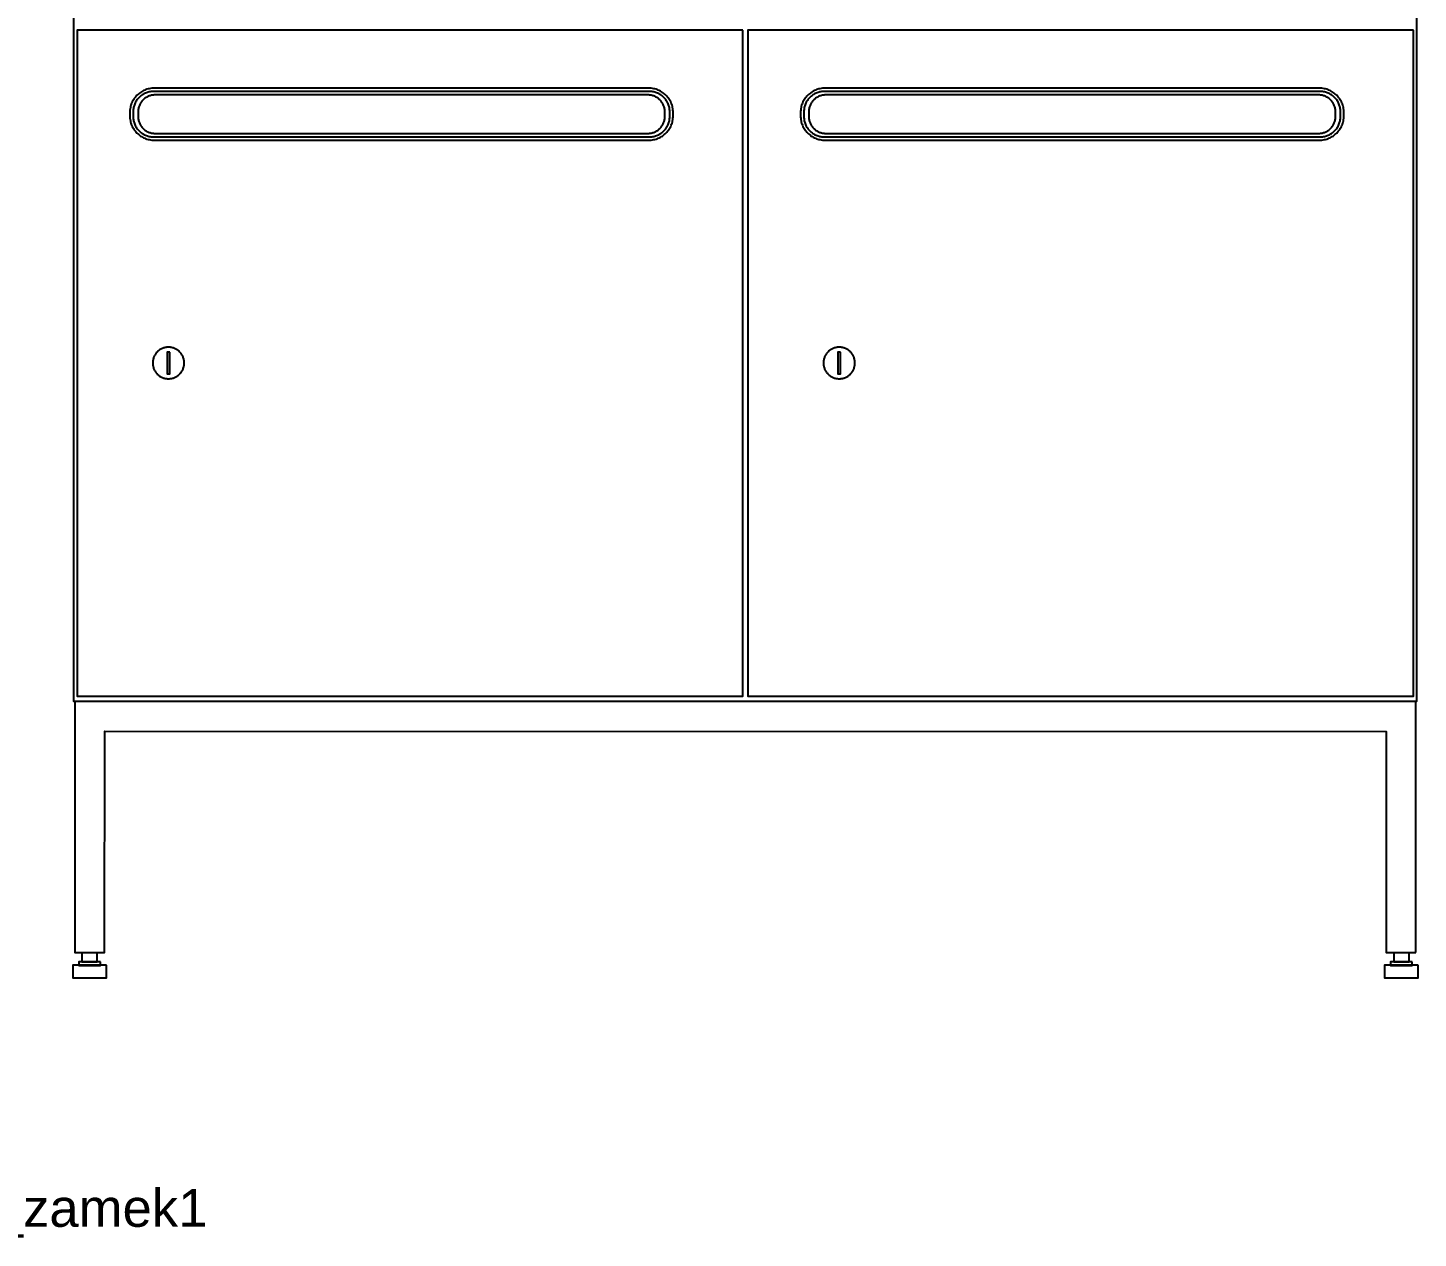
# Model space of a CAD drawing. Header units: millimetres. Extents: x 1075 to 13200, y 678 to 7235.
# Drawn here: x 6367 to 7196, y 867 to 1589 of the extents above; entities that cross this region are included whole.
import ezdxf

# ---------------------------------------------------------------- set-up
doc = ezdxf.new("R2010")
doc.units = ezdxf.units.MM
doc.styles.add('Arial', font='arial.ttf')

msp = doc.modelspace()

# ---------------------------------------------------------------- linework, layer by layer
at = {"color": 0}
for points in [[(7195.13, 2787.76, 0), (6394.13, 2787.76, 0), (6394.13, 1187.76, 0), (7195.13, 1187.76, 0)], [(6793.13, 1587.76, 0), (6396.13, 1587.76, 0), (6396.13, 1190.76, 0), (6793.13, 1190.76, 0)], [(7193.13, 1587.76, 0), (6796.13, 1587.76, 0), (6796.13, 1190.76, 0), (7193.13, 1190.76, 0)], [(6751.63, 1538.74, 0), (6751.61, 1539.49, 0), (6751.56, 1540.23, 0), (6751.47, 1540.95, 0), (6751.34, 1541.67, 0), (6751.17, 1542.37, 0), (6750.98, 1543.06, 0), (6750.75, 1543.73, 0), (6750.49, 1544.39, 0), (6750.2, 1545.03, 0), (6749.88, 1545.66, 0), (6749.53, 1546.27, 0), (6749.15, 1546.86, 0), (6748.75, 1547.43, 0), (6748.31, 1547.97, 0), (6747.86, 1548.5, 0), (6747.38, 1549.01, 0), (6746.87, 1549.49, 0), (6746.35, 1549.94, 0), (6745.8, 1550.37, 0), (6745.23, 1550.78, 0), (6744.64, 1551.16, 0), (6744.03, 1551.51, 0), (6743.4, 1551.83, 0), (6742.76, 1552.12, 0), (6742.1, 1552.38, 0), (6741.43, 1552.61, 0), (6740.74, 1552.8, 0), (6740.04, 1552.97, 0), (6739.32, 1553.09, 0), (6738.6, 1553.19, 0), (6737.86, 1553.24, 0), (6737.11, 1553.26, 0), (6442.15, 1553.26, 0), (6441.41, 1553.24, 0), (6440.67, 1553.19, 0), (6439.94, 1553.09, 0), (6439.23, 1552.97, 0), (6438.53, 1552.8, 0), (6437.84, 1552.61, 0), (6437.16, 1552.38, 0), (6436.5, 1552.12, 0), (6435.86, 1551.83, 0), (6435.23, 1551.51, 0), (6434.63, 1551.16, 0), (6434.04, 1550.78, 0), (6433.47, 1550.37, 0), (6432.92, 1549.94, 0), (6432.39, 1549.49, 0), (6431.89, 1549.01, 0), (6431.41, 1548.5, 0), (6430.95, 1547.97, 0), (6430.52, 1547.43, 0), (6430.11, 1546.86, 0), (6429.74, 1546.27, 0), (6429.39, 1545.66, 0), (6429.07, 1545.03, 0), (6428.77, 1544.39, 0), (6428.51, 1543.73, 0), (6428.29, 1543.06, 0), (6428.09, 1542.37, 0), (6427.93, 1541.67, 0), (6427.8, 1540.95, 0), (6427.71, 1540.23, 0), (6427.65, 1539.49, 0), (6427.63, 1538.74, 0), (6427.63, 1536.78, 0), (6427.65, 1536.04, 0), (6427.71, 1535.3, 0), (6427.8, 1534.57, 0), (6427.93, 1533.86, 0), (6428.09, 1533.16, 0), (6428.29, 1532.47, 0), (6428.51, 1531.79, 0), (6428.77, 1531.13, 0), (6429.07, 1530.49, 0), (6429.39, 1529.86, 0), (6429.74, 1529.26, 0), (6430.11, 1528.67, 0), (6430.52, 1528.1, 0), (6430.95, 1527.55, 0), (6431.41, 1527.02, 0), (6431.89, 1526.52, 0), (6432.39, 1526.04, 0), (6432.92, 1525.58, 0), (6433.47, 1525.15, 0), (6434.04, 1524.74, 0), (6434.63, 1524.37, 0), (6435.23, 1524.02, 0), (6435.86, 1523.69, 0), (6436.5, 1523.4, 0), (6437.16, 1523.14, 0), (6437.84, 1522.92, 0), (6438.53, 1522.72, 0), (6439.23, 1522.56, 0), (6439.94, 1522.43, 0), (6440.67, 1522.34, 0), (6441.41, 1522.28, 0), (6442.15, 1522.26, 0), (6737.11, 1522.26, 0), (6737.86, 1522.28, 0), (6738.6, 1522.34, 0), (6739.32, 1522.43, 0), (6740.04, 1522.56, 0), (6740.74, 1522.72, 0), (6741.43, 1522.92, 0), (6742.1, 1523.14, 0), (6742.76, 1523.4, 0), (6743.4, 1523.69, 0), (6744.03, 1524.02, 0), (6744.64, 1524.37, 0), (6745.23, 1524.74, 0), (6745.8, 1525.15, 0), (6746.35, 1525.58, 0), (6746.87, 1526.04, 0), (6747.38, 1526.52, 0), (6747.86, 1527.02, 0), (6748.31, 1527.55, 0), (6748.75, 1528.1, 0), (6749.15, 1528.67, 0), (6749.53, 1529.26, 0), (6749.88, 1529.86, 0), (6750.2, 1530.49, 0), (6750.49, 1531.13, 0), (6750.75, 1531.79, 0), (6750.98, 1532.47, 0), (6751.17, 1533.16, 0), (6751.34, 1533.86, 0), (6751.47, 1534.57, 0), (6751.56, 1535.3, 0), (6751.61, 1536.04, 0), (6751.63, 1536.78, 0)], [(6749.63, 1539.26, 0), (6749.62, 1539.88, 0), (6749.57, 1540.49, 0), (6749.49, 1541.09, 0), (6749.39, 1541.68, 0), (6749.25, 1542.26, 0), (6749.09, 1542.83, 0), (6748.9, 1543.39, 0), (6748.69, 1543.93, 0), (6748.45, 1544.46, 0), (6748.18, 1544.98, 0), (6747.89, 1545.48, 0), (6747.58, 1545.97, 0), (6747.25, 1546.44, 0), (6746.89, 1546.89, 0), (6746.51, 1547.33, 0), (6746.12, 1547.74, 0), (6745.7, 1548.14, 0), (6745.26, 1548.52, 0), (6744.81, 1548.88, 0), (6744.34, 1549.21, 0), (6743.85, 1549.52, 0), (6743.35, 1549.81, 0), (6742.83, 1550.08, 0), (6742.3, 1550.32, 0), (6741.76, 1550.53, 0), (6741.2, 1550.72, 0), (6740.63, 1550.88, 0), (6740.05, 1551.02, 0), (6739.46, 1551.12, 0), (6738.86, 1551.2, 0), (6738.25, 1551.25, 0), (6737.63, 1551.26, 0), (6441.63, 1551.26, 0), (6441.02, 1551.25, 0), (6440.41, 1551.2, 0), (6439.81, 1551.12, 0), (6439.22, 1551.02, 0), (6438.64, 1550.88, 0), (6438.07, 1550.72, 0), (6437.51, 1550.53, 0), (6436.96, 1550.32, 0), (6436.43, 1550.08, 0), (6435.92, 1549.81, 0), (6435.41, 1549.52, 0), (6434.93, 1549.21, 0), (6434.46, 1548.88, 0), (6434, 1548.52, 0), (6433.57, 1548.14, 0), (6433.15, 1547.74, 0), (6432.75, 1547.33, 0), (6432.37, 1546.89, 0), (6432.02, 1546.44, 0), (6431.68, 1545.97, 0), (6431.37, 1545.48, 0), (6431.08, 1544.98, 0), (6430.82, 1544.46, 0), (6430.58, 1543.93, 0), (6430.36, 1543.39, 0), (6430.17, 1542.83, 0), (6430.01, 1542.26, 0), (6429.88, 1541.68, 0), (6429.77, 1541.09, 0), (6429.69, 1540.49, 0), (6429.65, 1539.88, 0), (6429.63, 1539.26, 0), (6429.63, 1536.26, 0), (6429.65, 1535.64, 0), (6429.69, 1535.04, 0), (6429.77, 1534.44, 0), (6429.88, 1533.84, 0), (6430.01, 1533.26, 0), (6430.17, 1532.7, 0), (6430.36, 1532.14, 0), (6430.58, 1531.59, 0), (6430.82, 1531.06, 0), (6431.08, 1530.54, 0), (6431.37, 1530.04, 0), (6431.68, 1529.56, 0), (6432.02, 1529.08, 0), (6432.37, 1528.63, 0), (6432.75, 1528.2, 0), (6433.15, 1527.78, 0), (6433.57, 1527.38, 0), (6434, 1527, 0), (6434.46, 1526.65, 0), (6434.93, 1526.31, 0), (6435.41, 1526, 0), (6435.92, 1525.71, 0), (6436.43, 1525.45, 0), (6436.96, 1525.21, 0), (6437.51, 1524.99, 0), (6438.07, 1524.8, 0), (6438.64, 1524.64, 0), (6439.22, 1524.51, 0), (6439.81, 1524.4, 0), (6440.41, 1524.32, 0), (6441.02, 1524.28, 0), (6441.63, 1524.26, 0), (6737.63, 1524.26, 0), (6738.25, 1524.28, 0), (6738.86, 1524.32, 0), (6739.46, 1524.4, 0), (6740.05, 1524.51, 0), (6740.63, 1524.64, 0), (6741.2, 1524.8, 0), (6741.76, 1524.99, 0), (6742.3, 1525.21, 0), (6742.83, 1525.45, 0), (6743.35, 1525.71, 0), (6743.85, 1526, 0), (6744.34, 1526.31, 0), (6744.81, 1526.65, 0), (6745.26, 1527, 0), (6745.7, 1527.38, 0), (6746.12, 1527.78, 0), (6746.51, 1528.2, 0), (6746.89, 1528.63, 0), (6747.25, 1529.08, 0), (6747.58, 1529.56, 0), (6747.89, 1530.04, 0), (6748.18, 1530.54, 0), (6748.45, 1531.06, 0), (6748.69, 1531.59, 0), (6748.9, 1532.14, 0), (6749.09, 1532.7, 0), (6749.25, 1533.26, 0), (6749.39, 1533.84, 0), (6749.49, 1534.44, 0), (6749.57, 1535.04, 0), (6749.62, 1535.64, 0), (6749.63, 1536.26, 0)], [(7151.63, 1538.74, 0), (7151.61, 1539.49, 0), (7151.56, 1540.23, 0), (7151.47, 1540.95, 0), (7151.34, 1541.67, 0), (7151.17, 1542.37, 0), (7150.98, 1543.06, 0), (7150.75, 1543.73, 0), (7150.49, 1544.39, 0), (7150.2, 1545.03, 0), (7149.88, 1545.66, 0), (7149.53, 1546.27, 0), (7149.15, 1546.86, 0), (7148.75, 1547.43, 0), (7148.31, 1547.97, 0), (7147.86, 1548.5, 0), (7147.38, 1549.01, 0), (7146.87, 1549.49, 0), (7146.35, 1549.94, 0), (7145.8, 1550.37, 0), (7145.23, 1550.78, 0), (7144.64, 1551.16, 0), (7144.03, 1551.51, 0), (7143.4, 1551.83, 0), (7142.76, 1552.12, 0), (7142.1, 1552.38, 0), (7141.43, 1552.61, 0), (7140.74, 1552.8, 0), (7140.04, 1552.97, 0), (7139.32, 1553.09, 0), (7138.6, 1553.19, 0), (7137.86, 1553.24, 0), (7137.11, 1553.26, 0), (6842.15, 1553.26, 0), (6841.41, 1553.24, 0), (6840.67, 1553.19, 0), (6839.94, 1553.09, 0), (6839.23, 1552.97, 0), (6838.53, 1552.8, 0), (6837.84, 1552.61, 0), (6837.16, 1552.38, 0), (6836.5, 1552.12, 0), (6835.86, 1551.83, 0), (6835.23, 1551.51, 0), (6834.63, 1551.16, 0), (6834.04, 1550.78, 0), (6833.47, 1550.37, 0), (6832.92, 1549.94, 0), (6832.39, 1549.49, 0), (6831.89, 1549.01, 0), (6831.41, 1548.5, 0), (6830.95, 1547.97, 0), (6830.52, 1547.43, 0), (6830.11, 1546.86, 0), (6829.74, 1546.27, 0), (6829.39, 1545.66, 0), (6829.07, 1545.03, 0), (6828.77, 1544.39, 0), (6828.51, 1543.73, 0), (6828.29, 1543.06, 0), (6828.09, 1542.37, 0), (6827.93, 1541.67, 0), (6827.8, 1540.95, 0), (6827.71, 1540.23, 0), (6827.65, 1539.49, 0), (6827.63, 1538.74, 0), (6827.63, 1536.78, 0), (6827.65, 1536.04, 0), (6827.71, 1535.3, 0), (6827.8, 1534.57, 0), (6827.93, 1533.86, 0), (6828.09, 1533.16, 0), (6828.29, 1532.47, 0), (6828.51, 1531.79, 0), (6828.77, 1531.13, 0), (6829.07, 1530.49, 0), (6829.39, 1529.86, 0), (6829.74, 1529.26, 0), (6830.11, 1528.67, 0), (6830.52, 1528.1, 0), (6830.95, 1527.55, 0), (6831.41, 1527.02, 0), (6831.89, 1526.52, 0), (6832.39, 1526.04, 0), (6832.92, 1525.58, 0), (6833.47, 1525.15, 0), (6834.04, 1524.74, 0), (6834.63, 1524.37, 0), (6835.23, 1524.02, 0), (6835.86, 1523.69, 0), (6836.5, 1523.4, 0), (6837.16, 1523.14, 0), (6837.84, 1522.92, 0), (6838.53, 1522.72, 0), (6839.23, 1522.56, 0), (6839.94, 1522.43, 0), (6840.67, 1522.34, 0), (6841.41, 1522.28, 0), (6842.15, 1522.26, 0), (7137.11, 1522.26, 0), (7137.86, 1522.28, 0), (7138.6, 1522.34, 0), (7139.32, 1522.43, 0), (7140.04, 1522.56, 0), (7140.74, 1522.72, 0), (7141.43, 1522.92, 0), (7142.1, 1523.14, 0), (7142.76, 1523.4, 0), (7143.4, 1523.69, 0), (7144.03, 1524.02, 0), (7144.64, 1524.37, 0), (7145.23, 1524.74, 0), (7145.8, 1525.15, 0), (7146.35, 1525.58, 0), (7146.87, 1526.04, 0), (7147.38, 1526.52, 0), (7147.86, 1527.02, 0), (7148.31, 1527.55, 0), (7148.75, 1528.1, 0), (7149.15, 1528.67, 0), (7149.53, 1529.26, 0), (7149.88, 1529.86, 0), (7150.2, 1530.49, 0), (7150.49, 1531.13, 0), (7150.75, 1531.79, 0), (7150.98, 1532.47, 0), (7151.17, 1533.16, 0), (7151.34, 1533.86, 0), (7151.47, 1534.57, 0), (7151.56, 1535.3, 0), (7151.61, 1536.04, 0), (7151.63, 1536.78, 0)], [(7149.63, 1539.26, 0), (7149.62, 1539.88, 0), (7149.57, 1540.49, 0), (7149.49, 1541.09, 0), (7149.39, 1541.68, 0), (7149.25, 1542.26, 0), (7149.09, 1542.83, 0), (7148.9, 1543.39, 0), (7148.69, 1543.93, 0), (7148.45, 1544.46, 0), (7148.18, 1544.98, 0), (7147.89, 1545.48, 0), (7147.58, 1545.97, 0), (7147.25, 1546.44, 0), (7146.89, 1546.89, 0), (7146.51, 1547.33, 0), (7146.12, 1547.74, 0), (7145.7, 1548.14, 0), (7145.26, 1548.52, 0), (7144.81, 1548.88, 0), (7144.34, 1549.21, 0), (7143.85, 1549.52, 0), (7143.35, 1549.81, 0), (7142.83, 1550.08, 0), (7142.3, 1550.32, 0), (7141.76, 1550.53, 0), (7141.2, 1550.72, 0), (7140.63, 1550.88, 0), (7140.05, 1551.02, 0), (7139.46, 1551.12, 0), (7138.86, 1551.2, 0), (7138.25, 1551.25, 0), (7137.63, 1551.26, 0), (6841.63, 1551.26, 0), (6841.02, 1551.25, 0), (6840.41, 1551.2, 0), (6839.81, 1551.12, 0), (6839.22, 1551.02, 0), (6838.64, 1550.88, 0), (6838.07, 1550.72, 0), (6837.51, 1550.53, 0), (6836.96, 1550.32, 0), (6836.43, 1550.08, 0), (6835.92, 1549.81, 0), (6835.41, 1549.52, 0), (6834.93, 1549.21, 0), (6834.46, 1548.88, 0), (6834, 1548.52, 0), (6833.57, 1548.14, 0), (6833.15, 1547.74, 0), (6832.75, 1547.33, 0), (6832.37, 1546.89, 0), (6832.02, 1546.44, 0), (6831.68, 1545.97, 0), (6831.37, 1545.48, 0), (6831.08, 1544.98, 0), (6830.82, 1544.46, 0), (6830.58, 1543.93, 0), (6830.36, 1543.39, 0), (6830.17, 1542.83, 0), (6830.01, 1542.26, 0), (6829.88, 1541.68, 0), (6829.77, 1541.09, 0), (6829.69, 1540.49, 0), (6829.65, 1539.88, 0), (6829.63, 1539.26, 0), (6829.63, 1536.26, 0), (6829.65, 1535.64, 0), (6829.69, 1535.04, 0), (6829.77, 1534.44, 0), (6829.88, 1533.84, 0), (6830.01, 1533.26, 0), (6830.17, 1532.7, 0), (6830.36, 1532.14, 0), (6830.58, 1531.59, 0), (6830.82, 1531.06, 0), (6831.08, 1530.54, 0), (6831.37, 1530.04, 0), (6831.68, 1529.56, 0), (6832.02, 1529.08, 0), (6832.37, 1528.63, 0), (6832.75, 1528.2, 0), (6833.15, 1527.78, 0), (6833.57, 1527.38, 0), (6834, 1527, 0), (6834.46, 1526.65, 0), (6834.93, 1526.31, 0), (6835.41, 1526, 0), (6835.92, 1525.71, 0), (6836.43, 1525.45, 0), (6836.96, 1525.21, 0), (6837.51, 1524.99, 0), (6838.07, 1524.8, 0), (6838.64, 1524.64, 0), (6839.22, 1524.51, 0), (6839.81, 1524.4, 0), (6840.41, 1524.32, 0), (6841.02, 1524.28, 0), (6841.63, 1524.26, 0), (7137.63, 1524.26, 0), (7138.25, 1524.28, 0), (7138.86, 1524.32, 0), (7139.46, 1524.4, 0), (7140.05, 1524.51, 0), (7140.63, 1524.64, 0), (7141.2, 1524.8, 0), (7141.76, 1524.99, 0), (7142.3, 1525.21, 0), (7142.83, 1525.45, 0), (7143.35, 1525.71, 0), (7143.85, 1526, 0), (7144.34, 1526.31, 0), (7144.81, 1526.65, 0), (7145.26, 1527, 0), (7145.7, 1527.38, 0), (7146.12, 1527.78, 0), (7146.51, 1528.2, 0), (7146.89, 1528.63, 0), (7147.25, 1529.08, 0), (7147.58, 1529.56, 0), (7147.89, 1530.04, 0), (7148.18, 1530.54, 0), (7148.45, 1531.06, 0), (7148.69, 1531.59, 0), (7148.9, 1532.14, 0), (7149.09, 1532.7, 0), (7149.25, 1533.26, 0), (7149.39, 1533.84, 0), (7149.49, 1534.44, 0), (7149.57, 1535.04, 0), (7149.62, 1535.64, 0), (7149.63, 1536.26, 0)], [(6746.74, 1539.07, 0), (6746.73, 1539.59, 0), (6746.69, 1540.11, 0), (6746.62, 1540.61, 0), (6746.53, 1541.11, 0), (6746.42, 1541.61, 0), (6746.28, 1542.09, 0), (6746.12, 1542.56, 0), (6745.94, 1543.02, 0), (6745.74, 1543.47, 0), (6745.51, 1543.91, 0), (6745.27, 1544.34, 0), (6745, 1544.75, 0), (6744.72, 1545.15, 0), (6744.42, 1545.53, 0), (6744.1, 1545.9, 0), (6743.76, 1546.25, 0), (6743.41, 1546.59, 0), (6743.04, 1546.91, 0), (6742.66, 1547.21, 0), (6742.26, 1547.49, 0), (6741.85, 1547.76, 0), (6741.42, 1548, 0), (6740.98, 1548.23, 0), (6740.53, 1548.43, 0), (6740.07, 1548.61, 0), (6739.6, 1548.77, 0), (6739.12, 1548.91, 0), (6738.62, 1549.03, 0), (6738.12, 1549.11, 0), (6737.62, 1549.18, 0), (6737.1, 1549.22, 0), (6736.58, 1549.23, 0), (6442.69, 1549.23, 0), (6442.17, 1549.22, 0), (6441.65, 1549.18, 0), (6441.14, 1549.11, 0), (6440.64, 1549.03, 0), (6440.15, 1548.91, 0), (6439.67, 1548.77, 0), (6439.2, 1548.61, 0), (6438.73, 1548.43, 0), (6438.28, 1548.23, 0), (6437.85, 1548, 0), (6437.42, 1547.76, 0), (6437.01, 1547.49, 0), (6436.61, 1547.21, 0), (6436.22, 1546.91, 0), (6435.86, 1546.59, 0), (6435.5, 1546.25, 0), (6435.17, 1545.9, 0), (6434.85, 1545.53, 0), (6434.54, 1545.15, 0), (6434.26, 1544.75, 0), (6434, 1544.34, 0), (6433.75, 1543.91, 0), (6433.53, 1543.47, 0), (6433.32, 1543.02, 0), (6433.14, 1542.56, 0), (6432.98, 1542.09, 0), (6432.84, 1541.61, 0), (6432.73, 1541.11, 0), (6432.64, 1540.61, 0), (6432.58, 1540.11, 0), (6432.54, 1539.59, 0), (6432.52, 1539.07, 0), (6432.52, 1536.46, 0), (6432.54, 1535.93, 0), (6432.58, 1535.42, 0), (6432.64, 1534.91, 0), (6432.73, 1534.41, 0), (6432.84, 1533.92, 0), (6432.98, 1533.44, 0), (6433.14, 1532.96, 0), (6433.32, 1532.5, 0), (6433.53, 1532.05, 0), (6433.75, 1531.61, 0), (6434, 1531.19, 0), (6434.26, 1530.78, 0), (6434.54, 1530.38, 0), (6434.85, 1529.99, 0), (6435.17, 1529.62, 0), (6435.5, 1529.27, 0), (6435.86, 1528.93, 0), (6436.22, 1528.61, 0), (6436.61, 1528.31, 0), (6437.01, 1528.03, 0), (6437.42, 1527.76, 0), (6437.85, 1527.52, 0), (6438.28, 1527.29, 0), (6438.73, 1527.09, 0), (6439.2, 1526.91, 0), (6439.67, 1526.75, 0), (6440.15, 1526.61, 0), (6440.64, 1526.5, 0), (6441.14, 1526.41, 0), (6441.65, 1526.34, 0), (6442.17, 1526.3, 0), (6442.69, 1526.29, 0), (6736.58, 1526.29, 0), (6737.1, 1526.3, 0), (6737.62, 1526.34, 0), (6738.12, 1526.41, 0), (6738.62, 1526.5, 0), (6739.12, 1526.61, 0), (6739.6, 1526.75, 0), (6740.07, 1526.91, 0), (6740.53, 1527.09, 0), (6740.98, 1527.29, 0), (6741.42, 1527.52, 0), (6741.85, 1527.76, 0), (6742.26, 1528.03, 0), (6742.66, 1528.31, 0), (6743.04, 1528.61, 0), (6743.41, 1528.93, 0), (6743.76, 1529.27, 0), (6744.1, 1529.62, 0), (6744.42, 1529.99, 0), (6744.72, 1530.38, 0), (6745, 1530.78, 0), (6745.27, 1531.19, 0), (6745.51, 1531.61, 0), (6745.74, 1532.05, 0), (6745.94, 1532.5, 0), (6746.12, 1532.96, 0), (6746.28, 1533.44, 0), (6746.42, 1533.92, 0), (6746.53, 1534.41, 0), (6746.62, 1534.91, 0), (6746.69, 1535.42, 0), (6746.73, 1535.93, 0), (6746.74, 1536.46, 0)], [(7146.74, 1539.07, 0), (7146.73, 1539.59, 0), (7146.69, 1540.11, 0), (7146.62, 1540.61, 0), (7146.53, 1541.11, 0), (7146.42, 1541.61, 0), (7146.28, 1542.09, 0), (7146.12, 1542.56, 0), (7145.94, 1543.02, 0), (7145.74, 1543.47, 0), (7145.51, 1543.91, 0), (7145.27, 1544.34, 0), (7145, 1544.75, 0), (7144.72, 1545.15, 0), (7144.42, 1545.53, 0), (7144.1, 1545.9, 0), (7143.76, 1546.25, 0), (7143.41, 1546.59, 0), (7143.04, 1546.91, 0), (7142.66, 1547.21, 0), (7142.26, 1547.49, 0), (7141.85, 1547.76, 0), (7141.42, 1548, 0), (7140.98, 1548.23, 0), (7140.53, 1548.43, 0), (7140.07, 1548.61, 0), (7139.6, 1548.77, 0), (7139.12, 1548.91, 0), (7138.62, 1549.03, 0), (7138.12, 1549.11, 0), (7137.62, 1549.18, 0), (7137.1, 1549.22, 0), (7136.58, 1549.23, 0), (6842.69, 1549.23, 0), (6842.17, 1549.22, 0), (6841.65, 1549.18, 0), (6841.14, 1549.11, 0), (6840.64, 1549.03, 0), (6840.15, 1548.91, 0), (6839.67, 1548.77, 0), (6839.2, 1548.61, 0), (6838.73, 1548.43, 0), (6838.28, 1548.23, 0), (6837.85, 1548, 0), (6837.42, 1547.76, 0), (6837.01, 1547.49, 0), (6836.61, 1547.21, 0), (6836.22, 1546.91, 0), (6835.86, 1546.59, 0), (6835.5, 1546.25, 0), (6835.17, 1545.9, 0), (6834.85, 1545.53, 0), (6834.54, 1545.15, 0), (6834.26, 1544.75, 0), (6834, 1544.34, 0), (6833.75, 1543.91, 0), (6833.53, 1543.47, 0), (6833.32, 1543.02, 0), (6833.14, 1542.56, 0), (6832.98, 1542.09, 0), (6832.84, 1541.61, 0), (6832.73, 1541.11, 0), (6832.64, 1540.61, 0), (6832.58, 1540.11, 0), (6832.54, 1539.59, 0), (6832.52, 1539.07, 0), (6832.52, 1536.46, 0), (6832.54, 1535.93, 0), (6832.58, 1535.42, 0), (6832.64, 1534.91, 0), (6832.73, 1534.41, 0), (6832.84, 1533.92, 0), (6832.98, 1533.44, 0), (6833.14, 1532.96, 0), (6833.32, 1532.5, 0), (6833.53, 1532.05, 0), (6833.75, 1531.61, 0), (6834, 1531.19, 0), (6834.26, 1530.78, 0), (6834.54, 1530.38, 0), (6834.85, 1529.99, 0), (6835.17, 1529.62, 0), (6835.5, 1529.27, 0), (6835.86, 1528.93, 0), (6836.22, 1528.61, 0), (6836.61, 1528.31, 0), (6837.01, 1528.03, 0), (6837.42, 1527.76, 0), (6837.85, 1527.52, 0), (6838.28, 1527.29, 0), (6838.73, 1527.09, 0), (6839.2, 1526.91, 0), (6839.67, 1526.75, 0), (6840.15, 1526.61, 0), (6840.64, 1526.5, 0), (6841.14, 1526.41, 0), (6841.65, 1526.34, 0), (6842.17, 1526.3, 0), (6842.69, 1526.29, 0), (7136.58, 1526.29, 0), (7137.1, 1526.3, 0), (7137.62, 1526.34, 0), (7138.12, 1526.41, 0), (7138.62, 1526.5, 0), (7139.12, 1526.61, 0), (7139.6, 1526.75, 0), (7140.07, 1526.91, 0), (7140.53, 1527.09, 0), (7140.98, 1527.29, 0), (7141.42, 1527.52, 0), (7141.85, 1527.76, 0), (7142.26, 1528.03, 0), (7142.66, 1528.31, 0), (7143.04, 1528.61, 0), (7143.41, 1528.93, 0), (7143.76, 1529.27, 0), (7144.1, 1529.62, 0), (7144.42, 1529.99, 0), (7144.72, 1530.38, 0), (7145, 1530.78, 0), (7145.27, 1531.19, 0), (7145.51, 1531.61, 0), (7145.74, 1532.05, 0), (7145.94, 1532.5, 0), (7146.12, 1532.96, 0), (7146.28, 1533.44, 0), (7146.42, 1533.92, 0), (7146.53, 1534.41, 0), (7146.62, 1534.91, 0), (7146.69, 1535.42, 0), (7146.73, 1535.93, 0), (7146.74, 1536.46, 0)], [(6460.08, 1389.42, 0.48), (6460.07, 1389.9, 0.48), (6460.03, 1390.38, 0.48), (6459.97, 1390.85, 0.48), (6459.89, 1391.31, 0.48), (6459.79, 1391.76, 0.48), (6459.66, 1392.21, 0.48), (6459.51, 1392.65, 0.48), (6459.34, 1393.07, 0.48), (6459.15, 1393.49, 0.48), (6458.95, 1393.9, 0.48), (6458.72, 1394.29, 0.48), (6458.47, 1394.67, 0.48), (6458.21, 1395.04, 0.48), (6457.93, 1395.4, 0.48), (6457.64, 1395.74, 0.48), (6457.33, 1396.06, 0.48), (6457, 1396.37, 0.48), (6456.66, 1396.67, 0.48), (6456.3, 1396.95, 0.48), (6455.93, 1397.21, 0.48), (6455.55, 1397.46, 0.48), (6455.16, 1397.68, 0.48), (6454.75, 1397.89, 0.48), (6454.34, 1398.08, 0.48), (6453.91, 1398.25, 0.48), (6453.47, 1398.4, 0.48), (6453.03, 1398.52, 0.48), (6452.57, 1398.63, 0.48), (6452.11, 1398.71, 0.48), (6451.64, 1398.77, 0.48), (6451.16, 1398.81, 0.48), (6450.68, 1398.82, 0.48), (6450.19, 1398.81, 0.48), (6449.72, 1398.77, 0.48), (6449.25, 1398.71, 0.48), (6448.78, 1398.63, 0.48), (6448.33, 1398.52, 0.48), (6447.88, 1398.4, 0.48), (6447.45, 1398.25, 0.48), (6447.02, 1398.08, 0.48), (6446.6, 1397.89, 0.48), (6446.2, 1397.68, 0.48), (6445.8, 1397.46, 0.48), (6445.42, 1397.21, 0.48), (6445.05, 1396.95, 0.48), (6444.7, 1396.67, 0.48), (6444.36, 1396.37, 0.48), (6444.03, 1396.06, 0.48), (6443.72, 1395.74, 0.48), (6443.42, 1395.4, 0.48), (6443.14, 1395.04, 0.48), (6442.88, 1394.67, 0.48), (6442.64, 1394.29, 0.48), (6442.41, 1393.9, 0.48), (6442.2, 1393.49, 0.48), (6442.01, 1393.07, 0.48), (6441.84, 1392.65, 0.48), (6441.7, 1392.21, 0.48), (6441.57, 1391.76, 0.48), (6441.46, 1391.31, 0.48), (6441.38, 1390.85, 0.48), (6441.32, 1390.38, 0.48), (6441.29, 1389.9, 0.48), (6441.27, 1389.42, 0.48), (6441.29, 1388.93, 0.48), (6441.32, 1388.45, 0.48), (6441.38, 1387.98, 0.48), (6441.46, 1387.52, 0.48), (6441.57, 1387.07, 0.48), (6441.7, 1386.62, 0.48), (6441.84, 1386.18, 0.48), (6442.01, 1385.76, 0.48), (6442.2, 1385.34, 0.48), (6442.41, 1384.93, 0.48), (6442.64, 1384.54, 0.48), (6442.88, 1384.16, 0.48), (6443.14, 1383.79, 0.48), (6443.42, 1383.44, 0.48), (6443.72, 1383.09, 0.48), (6444.03, 1382.77, 0.48), (6444.36, 1382.46, 0.48), (6444.7, 1382.16, 0.48), (6445.05, 1381.88, 0.48), (6445.42, 1381.62, 0.48), (6445.8, 1381.37, 0.48), (6446.2, 1381.15, 0.48), (6446.6, 1380.94, 0.48), (6447.02, 1380.75, 0.48), (6447.45, 1380.58, 0.48), (6447.88, 1380.43, 0.48), (6448.33, 1380.31, 0.48), (6448.78, 1380.2, 0.48), (6449.25, 1380.12, 0.48), (6449.72, 1380.06, 0.48), (6450.19, 1380.02, 0.48), (6450.68, 1380.01, 0.48), (6451.16, 1380.02, 0.48), (6451.64, 1380.06, 0.48), (6452.11, 1380.12, 0.48), (6452.57, 1380.2, 0.48), (6453.03, 1380.31, 0.48), (6453.47, 1380.43, 0.48), (6453.91, 1380.58, 0.48), (6454.34, 1380.75, 0.48), (6454.75, 1380.94, 0.48), (6455.16, 1381.15, 0.48), (6455.55, 1381.37, 0.48), (6455.93, 1381.62, 0.48), (6456.3, 1381.88, 0.48), (6456.66, 1382.16, 0.48), (6457, 1382.46, 0.48), (6457.33, 1382.77, 0.48), (6457.64, 1383.09, 0.48), (6457.93, 1383.44, 0.48), (6458.21, 1383.79, 0.48), (6458.47, 1384.16, 0.48), (6458.72, 1384.54, 0.48), (6458.95, 1384.93, 0.48), (6459.15, 1385.34, 0.48), (6459.34, 1385.76, 0.48), (6459.51, 1386.18, 0.48), (6459.66, 1386.62, 0.48), (6459.79, 1387.07, 0.48), (6459.89, 1387.52, 0.48), (6459.97, 1387.98, 0.48), (6460.03, 1388.45, 0.48), (6460.07, 1388.93, 0.48)], [(6451.41, 1395.89, 0.48), (6449.81, 1395.89, 0.48), (6449.81, 1382.85, 0.48), (6451.41, 1382.85, 0.48)], [(6860.08, 1389.42, 0.48), (6860.07, 1389.9, 0.48), (6860.03, 1390.38, 0.48), (6859.97, 1390.85, 0.48), (6859.89, 1391.31, 0.48), (6859.79, 1391.76, 0.48), (6859.66, 1392.21, 0.48), (6859.51, 1392.65, 0.48), (6859.34, 1393.07, 0.48), (6859.15, 1393.49, 0.48), (6858.95, 1393.9, 0.48), (6858.72, 1394.29, 0.48), (6858.47, 1394.67, 0.48), (6858.21, 1395.04, 0.48), (6857.93, 1395.4, 0.48), (6857.64, 1395.74, 0.48), (6857.33, 1396.06, 0.48), (6857, 1396.37, 0.48), (6856.66, 1396.67, 0.48), (6856.3, 1396.95, 0.48), (6855.93, 1397.21, 0.48), (6855.55, 1397.46, 0.48), (6855.16, 1397.68, 0.48), (6854.75, 1397.89, 0.48), (6854.34, 1398.08, 0.48), (6853.91, 1398.25, 0.48), (6853.47, 1398.4, 0.48), (6853.03, 1398.52, 0.48), (6852.57, 1398.63, 0.48), (6852.11, 1398.71, 0.48), (6851.64, 1398.77, 0.48), (6851.16, 1398.81, 0.48), (6850.68, 1398.82, 0.48), (6850.19, 1398.81, 0.48), (6849.72, 1398.77, 0.48), (6849.25, 1398.71, 0.48), (6848.78, 1398.63, 0.48), (6848.33, 1398.52, 0.48), (6847.88, 1398.4, 0.48), (6847.45, 1398.25, 0.48), (6847.02, 1398.08, 0.48), (6846.6, 1397.89, 0.48), (6846.2, 1397.68, 0.48), (6845.8, 1397.46, 0.48), (6845.42, 1397.21, 0.48), (6845.05, 1396.95, 0.48), (6844.7, 1396.67, 0.48), (6844.36, 1396.37, 0.48), (6844.03, 1396.06, 0.48), (6843.72, 1395.74, 0.48), (6843.42, 1395.4, 0.48), (6843.14, 1395.04, 0.48), (6842.88, 1394.67, 0.48), (6842.64, 1394.29, 0.48), (6842.41, 1393.9, 0.48), (6842.2, 1393.49, 0.48), (6842.01, 1393.07, 0.48), (6841.84, 1392.65, 0.48), (6841.7, 1392.21, 0.48), (6841.57, 1391.76, 0.48), (6841.46, 1391.31, 0.48), (6841.38, 1390.85, 0.48), (6841.32, 1390.38, 0.48), (6841.29, 1389.9, 0.48), (6841.27, 1389.42, 0.48), (6841.29, 1388.93, 0.48), (6841.32, 1388.45, 0.48), (6841.38, 1387.98, 0.48), (6841.46, 1387.52, 0.48), (6841.57, 1387.07, 0.48), (6841.7, 1386.62, 0.48), (6841.84, 1386.18, 0.48), (6842.01, 1385.76, 0.48), (6842.2, 1385.34, 0.48), (6842.41, 1384.93, 0.48), (6842.64, 1384.54, 0.48), (6842.88, 1384.16, 0.48), (6843.14, 1383.79, 0.48), (6843.42, 1383.44, 0.48), (6843.72, 1383.09, 0.48), (6844.03, 1382.77, 0.48), (6844.36, 1382.46, 0.48), (6844.7, 1382.16, 0.48), (6845.05, 1381.88, 0.48), (6845.42, 1381.62, 0.48), (6845.8, 1381.37, 0.48), (6846.2, 1381.15, 0.48), (6846.6, 1380.94, 0.48), (6847.02, 1380.75, 0.48), (6847.45, 1380.58, 0.48), (6847.88, 1380.43, 0.48), (6848.33, 1380.31, 0.48), (6848.78, 1380.2, 0.48), (6849.25, 1380.12, 0.48), (6849.72, 1380.06, 0.48), (6850.19, 1380.02, 0.48), (6850.68, 1380.01, 0.48), (6851.16, 1380.02, 0.48), (6851.64, 1380.06, 0.48), (6852.11, 1380.12, 0.48), (6852.57, 1380.2, 0.48), (6853.03, 1380.31, 0.48), (6853.47, 1380.43, 0.48), (6853.91, 1380.58, 0.48), (6854.34, 1380.75, 0.48), (6854.75, 1380.94, 0.48), (6855.16, 1381.15, 0.48), (6855.55, 1381.37, 0.48), (6855.93, 1381.62, 0.48), (6856.3, 1381.88, 0.48), (6856.66, 1382.16, 0.48), (6857, 1382.46, 0.48), (6857.33, 1382.77, 0.48), (6857.64, 1383.09, 0.48), (6857.93, 1383.44, 0.48), (6858.21, 1383.79, 0.48), (6858.47, 1384.16, 0.48), (6858.72, 1384.54, 0.48), (6858.95, 1384.93, 0.48), (6859.15, 1385.34, 0.48), (6859.34, 1385.76, 0.48), (6859.51, 1386.18, 0.48), (6859.66, 1386.62, 0.48), (6859.79, 1387.07, 0.48), (6859.89, 1387.52, 0.48), (6859.97, 1387.98, 0.48), (6860.03, 1388.45, 0.48), (6860.07, 1388.93, 0.48)], [(6851.41, 1395.89, 0.48), (6849.81, 1395.89, 0.48), (6849.81, 1382.85, 0.48), (6851.41, 1382.85, 0.48)], [(7194.6, 1037.85, 0.29), (7194.6, 1187.75, 0.19), (6394.8, 1187.51, 0.29), (6394.8, 1037.85, 0.29), (6412.6, 1037.85, 0.29), (6412.74, 1169.85, 0.29), (7176.8, 1169.71, 0.29), (7176.8, 1037.85, 0.29)], [(6408.22, 1037.75, 0.24), (6399.05, 1037.75, 0.24), (6399.05, 1032.28, 0.24), (6408.22, 1032.28, 0.24)], [(7190.56, 1037.75, 0.24), (7181.4, 1037.75, 0.24), (7181.4, 1032.28, 0.24), (7190.56, 1032.28, 0.24)], [(6413.63, 1030.26, 0.24), (6393.63, 1030.26, 0.24), (6393.63, 1022.67, 0.24), (6413.63, 1022.67, 0.24)], [(6410.12, 1032.28, 0.24), (6397.15, 1032.28, 0.24), (6397.15, 1030.18, 0.24), (6410.12, 1030.18, 0.24)], [(7195.98, 1030.26, 0.24), (7175.98, 1030.26, 0.24), (7175.98, 1022.67, 0.24), (7195.98, 1022.67, 0.24)], [(7192.46, 1032.28, 0.24), (7179.49, 1032.28, 0.24), (7179.49, 1030.18, 0.24), (7192.46, 1030.18, 0.24)]]:
    msp.add_polyline3d(points, close=True, dxfattribs=at)

# ---------------------------------------------------------------- texts
at = {"color": 0, "style": 'Arial'}
msp.add_text('L2 24_przepust_L2 52_zamek1', height=22.4899, dxfattribs=at).set_placement((6033.81, 874.27))

doc.saveas('drawing.dxf')
